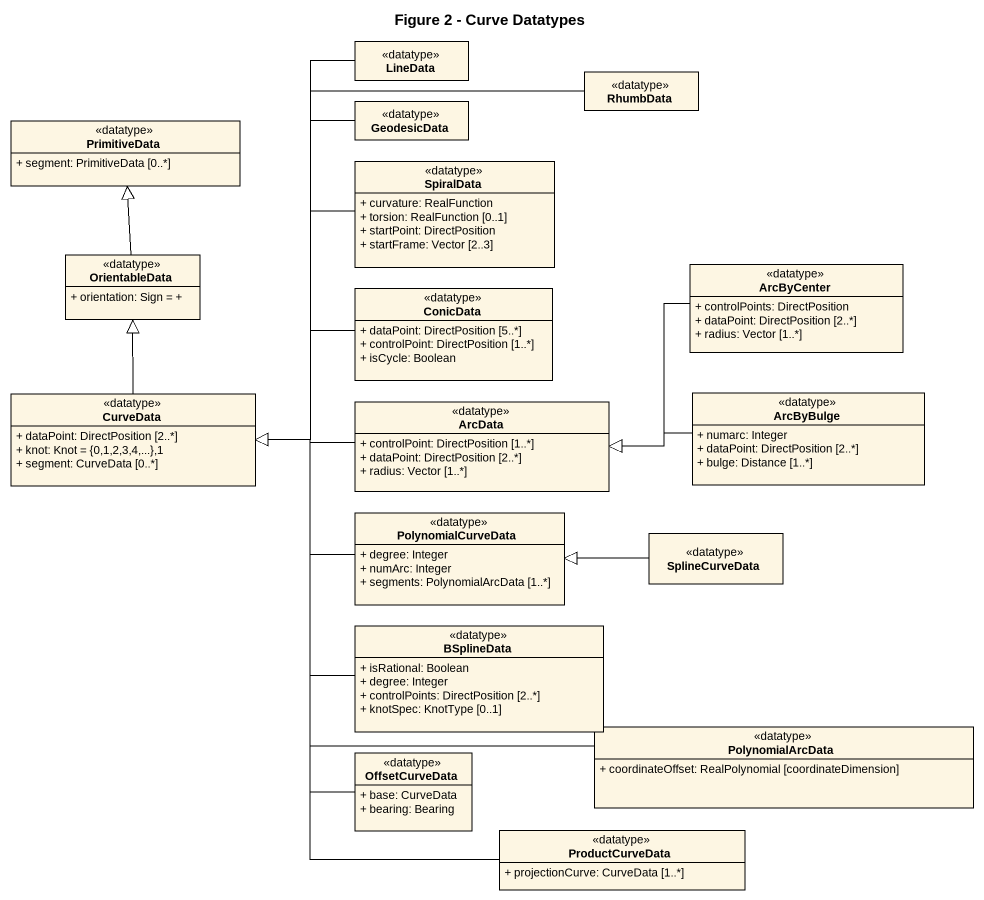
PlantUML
@startuml
title Figure 2 - Curve Datatypes
hide circle
hide empty members
skinparam classAttributeIconSize 0
class LineData <<datatype>>
class GeodesicData <<datatype>>
class RhumbData <<datatype>>
class PrimitiveData <<datatype>> {
  + segment: PrimitiveData [0..*]
}
class SpiralData <<datatype>> {
  + curvature: RealFunction
  + torsion: RealFunction [0..1]
  + startPoint: DirectPosition
  + startFrame: Vector [2..3]
}
class OrientableData <<datatype>> {
  + orientation: Sign = +
}
class ConicData <<datatype>> {
  + dataPoint: DirectPosition [5..*]
  + controlPoint: DirectPosition [1..*]
  + isCycle: Boolean
}
class ArcByCenter <<datatype>> {
  + controlPoints: DirectPosition
  + dataPoint: DirectPosition [2..*]
  + radius: Vector [1..*]
}
class CurveData <<datatype>> {
  + dataPoint: DirectPosition [2..*]
  + knot: Knot = {0,1,2,3,4,...},1
  + segment: CurveData [0..*]
}
class ArcData <<datatype>> {
  + controlPoint: DirectPosition [1..*]
  + dataPoint: DirectPosition [2..*]
  + radius: Vector [1..*]
}
class ArcByBulge <<datatype>> {
  + numarc: Integer
  + dataPoint: DirectPosition [2..*]
  + bulge: Distance [1..*]
}
class PolynomialCurveData <<datatype>> {
  + degree: Integer
  + numArc: Integer
  + segments: PolynomialArcData [1..*]
}
class SplineCurveData <<datatype>>
class BSplineData <<datatype>> {
  + isRational: Boolean
  + degree: Integer
  + controlPoints: DirectPosition [2..*]
  + knotSpec: KnotType [0..1]
}
class PolynomialArcData <<datatype>> {
  + coordinateOffset: RealPolynomial [coordinateDimension]
}
class OffsetCurveData <<datatype>> {
  + base: CurveData
  + bearing: Bearing
}
class ProductCurveData <<datatype>> {
  + projectionCurve: CurveData [1..*]
}
LineData --|> CurveData
GeodesicData --|> CurveData
RhumbData --|> CurveData
SpiralData --|> CurveData
OrientableData -up-|> PrimitiveData
ConicData -left-|> CurveData
ArcByCenter -left-|> ArcData
CurveData -up-|> OrientableData
ArcData -left-|> CurveData
ArcByBulge -left-|> ArcData
PolynomialCurveData -left-|> CurveData
SplineCurveData -left-|> PolynomialCurveData
BSplineData -up-|> CurveData
PolynomialArcData -left-|> CurveData
OffsetCurveData -up-|> CurveData
ProductCurveData -up-|> CurveData
@enduml
